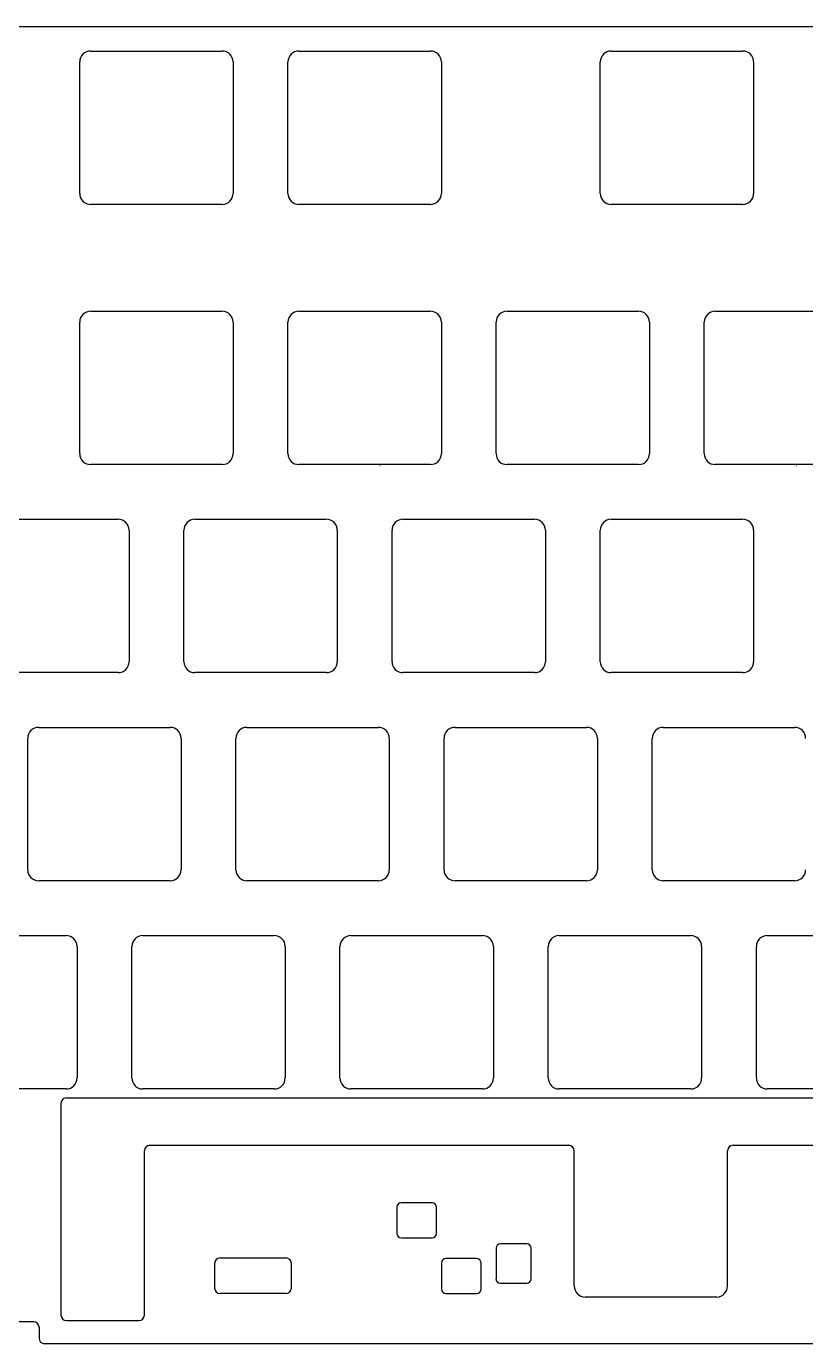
# Model space of a CAD drawing. Header units: millimetres. Extents: x -47 to 330, y -109 to 160.
# Drawn here: x 57.2 to 128.3, y 39.5 to 159.7 of the extents above; entities that cross this region are included whole.
import ezdxf

# ---------------------------------------------------------------- set-up
doc = ezdxf.new("R2010")
doc.units = ezdxf.units.MM
doc.header["$MEASUREMENT"] = 0
doc.layers.add('01', color=6, linetype='Continuous', true_color=0xff00ff)

msp = doc.modelspace()

# ---------------------------------------------------------------- linework, layer by layer
at = {"layer": '01'}
for p, q in [((-13.19, 159.74), (327.06, 159.74)), ((62.08, 144.49), (62.08, 156.49)), ((62.08, 144.49), (62.08, 156.49)), ((62.08, 144.49), (62.08, 156.49)), ((62.08, 144.49), (62.08, 156.49)), ((63.08, 157.49), (75.08, 157.49)), ((63.08, 157.49), (75.08, 157.49)), ((63.08, 157.49), (75.08, 157.49)), ((63.08, 157.49), (75.08, 157.49)), ((76.08, 156.49), (76.08, 144.49)), ((76.08, 156.49), (76.08, 144.49)), ((76.08, 156.49), (76.08, 144.49)), ((76.08, 156.49), (76.08, 144.49)), ((81.08, 144.49), (81.08, 156.49)), ((81.08, 144.49), (81.08, 156.49)), ((81.08, 144.49), (81.08, 156.49)), ((81.08, 144.49), (81.08, 156.49)), ((82.08, 157.49), (94.08, 157.49)), ((82.08, 157.49), (94.08, 157.49)), ((82.08, 157.49), (94.08, 157.49)), ((82.08, 157.49), (94.08, 157.49)), ((95.08, 156.49), (95.08, 144.49)), ((95.08, 156.49), (95.08, 144.49)), ((95.08, 156.49), (95.08, 144.49)), ((95.08, 156.49), (95.08, 144.49)), ((109.58, 144.49), (109.58, 156.49)), ((109.58, 144.49), (109.58, 156.49)), ((109.58, 144.49), (109.58, 156.49)), ((109.58, 144.49), (109.58, 156.49)), ((110.58, 157.49), (122.58, 157.49)), ((110.58, 157.49), (122.58, 157.49)), ((110.58, 157.49), (122.58, 157.49)), ((110.58, 157.49), (122.58, 157.49)), ((123.58, 156.49), (123.58, 144.49)), ((123.58, 156.49), (123.58, 144.49)), ((123.58, 156.49), (123.58, 144.49)), ((123.58, 156.49), (123.58, 144.49)), ((75.08, 143.49), (63.08, 143.49)), ((75.08, 143.49), (63.08, 143.49)), ((75.08, 143.49), (63.08, 143.49)), ((75.08, 143.49), (63.08, 143.49)), ((94.08, 143.49), (82.08, 143.49)), ((94.08, 143.49), (82.08, 143.49)), ((94.08, 143.49), (82.08, 143.49)), ((94.08, 143.49), (82.08, 143.49)), ((122.58, 143.49), (110.58, 143.49)), ((122.58, 143.49), (110.58, 143.49)), ((122.58, 143.49), (110.58, 143.49)), ((122.58, 143.49), (110.58, 143.49)), ((63.08, 133.74), (75.08, 133.74)), ((63.08, 133.74), (75.08, 133.74)), ((63.08, 133.74), (75.08, 133.74)), ((63.08, 133.74), (75.08, 133.74)), ((82.08, 133.74), (94.08, 133.74)), ((82.08, 133.74), (94.08, 133.74)), ((82.08, 133.74), (94.08, 133.74)), ((82.08, 133.74), (94.08, 133.74)), ((101.08, 133.74), (113.08, 133.74)), ((101.08, 133.74), (113.08, 133.74)), ((101.08, 133.74), (113.08, 133.74)), ((101.08, 133.74), (113.08, 133.74)), ((120.08, 133.74), (132.08, 133.74)), ((120.08, 133.74), (132.08, 133.74)), ((120.08, 133.74), (132.08, 133.74)), ((120.08, 133.74), (132.08, 133.74)), ((62.08, 120.74), (62.08, 132.74)), ((62.08, 120.74), (62.08, 132.74)), ((62.08, 120.74), (62.08, 132.74)), ((62.08, 120.74), (62.08, 132.74)), ((76.08, 132.74), (76.08, 120.74)), ((76.08, 132.74), (76.08, 120.74)), ((76.08, 132.74), (76.08, 120.74)), ((76.08, 132.74), (76.08, 120.74)), ((81.08, 120.74), (81.08, 132.74)), ((81.08, 120.74), (81.08, 132.74)), ((81.08, 120.74), (81.08, 132.74)), ((81.08, 120.74), (81.08, 132.74)), ((95.08, 132.74), (95.08, 120.74)), ((95.08, 132.74), (95.08, 120.74)), ((95.08, 132.74), (95.08, 120.74)), ((95.08, 132.74), (95.08, 120.74)), ((100.08, 120.74), (100.08, 132.74)), ((100.08, 120.74), (100.08, 132.74)), ((100.08, 120.74), (100.08, 132.74)), ((100.08, 120.74), (100.08, 132.74)), ((114.08, 132.74), (114.08, 120.74)), ((114.08, 132.74), (114.08, 120.74)), ((114.08, 132.74), (114.08, 120.74)), ((114.08, 132.74), (114.08, 120.74)), ((119.08, 120.74), (119.08, 132.74)), ((119.08, 120.74), (119.08, 132.74)), ((119.08, 120.74), (119.08, 132.74)), ((119.08, 120.74), (119.08, 132.74)), ((75.08, 119.74), (63.08, 119.74)), ((75.08, 119.74), (63.08, 119.74)), ((75.08, 119.74), (63.08, 119.74)), ((75.08, 119.74), (63.08, 119.74)), ((94.08, 119.74), (82.08, 119.74)), ((94.08, 119.74), (82.08, 119.74)), ((94.08, 119.74), (82.08, 119.74)), ((94.08, 119.74), (82.08, 119.74)), ((113.08, 119.74), (101.08, 119.74)), ((113.08, 119.74), (101.08, 119.74)), ((113.08, 119.74), (101.08, 119.74)), ((113.08, 119.74), (101.08, 119.74)), ((132.08, 119.74), (120.08, 119.74)), ((132.08, 119.74), (120.08, 119.74)), ((132.08, 119.74), (120.08, 119.74)), ((132.08, 119.74), (120.08, 119.74)), ((53.58, 114.74), (65.58, 114.74)), ((53.58, 114.74), (65.58, 114.74)), ((53.58, 114.74), (65.58, 114.74)), ((53.58, 114.74), (65.58, 114.74)), ((72.58, 114.74), (84.58, 114.74)), ((72.58, 114.74), (84.58, 114.74)), ((72.58, 114.74), (84.58, 114.74)), ((72.58, 114.74), (84.58, 114.74)), ((91.58, 114.74), (103.58, 114.74)), ((91.58, 114.74), (103.58, 114.74)), ((91.58, 114.74), (103.58, 114.74)), ((91.58, 114.74), (103.58, 114.74)), ((110.58, 114.74), (122.58, 114.74)), ((110.58, 114.74), (122.58, 114.74)), ((110.58, 114.74), (122.58, 114.74)), ((110.58, 114.74), (122.58, 114.74)), ((66.58, 113.74), (66.58, 101.74)), ((66.58, 113.74), (66.58, 101.74)), ((66.58, 113.74), (66.58, 101.74)), ((66.58, 113.74), (66.58, 101.74)), ((71.58, 101.74), (71.58, 113.74)), ((71.58, 101.74), (71.58, 113.74)), ((71.58, 101.74), (71.58, 113.74)), ((71.58, 101.74), (71.58, 113.74)), ((85.58, 113.74), (85.58, 101.74)), ((85.58, 113.74), (85.58, 101.74)), ((85.58, 113.74), (85.58, 101.74)), ((85.58, 113.74), (85.58, 101.74)), ((90.58, 101.74), (90.58, 113.74)), ((90.58, 101.74), (90.58, 113.74)), ((90.58, 101.74), (90.58, 113.74)), ((90.58, 101.74), (90.58, 113.74)), ((104.58, 113.74), (104.58, 101.74)), ((104.58, 113.74), (104.58, 101.74)), ((104.58, 113.74), (104.58, 101.74)), ((104.58, 113.74), (104.58, 101.74)), ((109.58, 101.74), (109.58, 113.74)), ((109.58, 101.74), (109.58, 113.74)), ((109.58, 101.74), (109.58, 113.74)), ((109.58, 101.74), (109.58, 113.74)), ((123.58, 113.74), (123.58, 101.74)), ((123.58, 113.74), (123.58, 101.74)), ((123.58, 113.74), (123.58, 101.74)), ((123.58, 113.74), (123.58, 101.74)), ((65.58, 100.74), (53.58, 100.74)), ((65.58, 100.74), (53.58, 100.74)), ((65.58, 100.74), (53.58, 100.74)), ((65.58, 100.74), (53.58, 100.74)), ((84.58, 100.74), (72.58, 100.74)), ((84.58, 100.74), (72.58, 100.74)), ((84.58, 100.74), (72.58, 100.74)), ((84.58, 100.74), (72.58, 100.74)), ((103.58, 100.74), (91.58, 100.74)), ((103.58, 100.74), (91.58, 100.74)), ((103.58, 100.74), (91.58, 100.74)), ((103.58, 100.74), (91.58, 100.74)), ((122.58, 100.74), (110.58, 100.74)), ((122.58, 100.74), (110.58, 100.74)), ((122.58, 100.74), (110.58, 100.74)), ((122.58, 100.74), (110.58, 100.74)), ((58.33, 95.74), (70.33, 95.74)), ((58.33, 95.74), (70.33, 95.74)), ((58.33, 95.74), (70.33, 95.74)), ((58.33, 95.74), (70.33, 95.74)), ((77.33, 95.74), (89.33, 95.74)), ((77.33, 95.74), (89.33, 95.74)), ((77.33, 95.74), (89.33, 95.74)), ((77.33, 95.74), (89.33, 95.74)), ((96.33, 95.74), (108.33, 95.74)), ((96.33, 95.74), (108.33, 95.74)), ((96.33, 95.74), (108.33, 95.74)), ((96.33, 95.74), (108.33, 95.74)), ((115.33, 95.74), (115.33, 95.74)), ((115.33, 95.74), (127.33, 95.74)), ((115.33, 95.74), (115.33, 95.74)), ((115.33, 95.74), (127.33, 95.74)), ((115.33, 95.74), (115.33, 95.74)), ((115.33, 95.74), (127.33, 95.74)), ((115.33, 95.74), (115.33, 95.74)), ((115.33, 95.74), (127.33, 95.74)), ((57.33, 82.74), (57.33, 94.74)), ((57.33, 82.74), (57.33, 94.74)), ((57.33, 82.74), (57.33, 94.74)), ((57.33, 82.74), (57.33, 94.74)), ((71.33, 94.74), (71.33, 82.74)), ((71.33, 94.74), (71.33, 82.74)), ((71.33, 94.74), (71.33, 82.74)), ((71.33, 94.74), (71.33, 82.74)), ((76.33, 82.74), (76.33, 94.74)), ((76.33, 82.74), (76.33, 94.74)), ((76.33, 82.74), (76.33, 94.74)), ((76.33, 82.74), (76.33, 94.74)), ((90.33, 94.74), (90.33, 82.74)), ((90.33, 94.74), (90.33, 82.74)), ((90.33, 94.74), (90.33, 82.74)), ((90.33, 94.74), (90.33, 82.74)), ((95.33, 82.74), (95.33, 94.74)), ((95.33, 82.74), (95.33, 94.74)), ((95.33, 82.74), (95.33, 94.74)), ((95.33, 82.74), (95.33, 94.74)), ((109.33, 94.74), (109.33, 82.74)), ((109.33, 94.74), (109.33, 82.74)), ((109.33, 94.74), (109.33, 82.74)), ((109.33, 94.74), (109.33, 82.74)), ((114.33, 82.74), (114.33, 94.74)), ((114.33, 94.74), (114.33, 94.74)), ((114.33, 82.74), (114.33, 94.74)), ((114.33, 94.74), (114.33, 94.74)), ((114.33, 82.74), (114.33, 94.74)), ((114.33, 94.74), (114.33, 94.74)), ((114.33, 82.74), (114.33, 94.74)), ((114.33, 94.74), (114.33, 94.74)), ((114.33, 82.74), (114.33, 82.74)), ((114.33, 82.74), (114.33, 82.74)), ((114.33, 82.74), (114.33, 82.74)), ((114.33, 82.74), (114.33, 82.74)), ((70.33, 81.74), (58.33, 81.74)), ((70.33, 81.74), (58.33, 81.74)), ((70.33, 81.74), (58.33, 81.74)), ((70.33, 81.74), (58.33, 81.74)), ((89.33, 81.74), (77.33, 81.74)), ((89.33, 81.74), (77.33, 81.74)), ((89.33, 81.74), (77.33, 81.74)), ((89.33, 81.74), (77.33, 81.74)), ((108.33, 81.74), (96.33, 81.74)), ((108.33, 81.74), (96.33, 81.74)), ((108.33, 81.74), (96.33, 81.74)), ((108.33, 81.74), (96.33, 81.74)), ((127.33, 81.74), (115.33, 81.74)), ((115.33, 81.74), (115.33, 81.74)), ((127.33, 81.74), (115.33, 81.74)), ((115.33, 81.74), (115.33, 81.74)), ((127.33, 81.74), (115.33, 81.74)), ((115.33, 81.74), (115.33, 81.74)), ((127.33, 81.74), (115.33, 81.74)), ((115.33, 81.74), (115.33, 81.74)), ((48.83, 76.74), (60.83, 76.74)), ((48.83, 76.74), (60.83, 76.74)), ((48.83, 76.74), (60.83, 76.74)), ((48.83, 76.74), (60.83, 76.74)), ((67.83, 76.74), (79.83, 76.74)), ((67.83, 76.74), (79.83, 76.74)), ((67.83, 76.74), (79.83, 76.74)), ((67.83, 76.74), (79.83, 76.74)), ((86.83, 76.74), (98.83, 76.74)), ((86.83, 76.74), (98.83, 76.74)), ((86.83, 76.74), (98.83, 76.74)), ((86.83, 76.74), (98.83, 76.74)), ((105.83, 76.74), (117.83, 76.74)), ((105.83, 76.74), (117.83, 76.74)), ((105.83, 76.74), (117.83, 76.74)), ((105.83, 76.74), (117.83, 76.74)), ((117.83, 76.74), (117.83, 76.74)), ((117.83, 76.74), (117.83, 76.74)), ((117.83, 76.74), (117.83, 76.74)), ((117.83, 76.74), (117.83, 76.74)), ((124.83, 76.74), (124.83, 76.74)), ((124.83, 76.74), (136.83, 76.74)), ((124.83, 76.74), (124.83, 76.74)), ((124.83, 76.74), (136.83, 76.74)), ((124.83, 76.74), (124.83, 76.74)), ((124.83, 76.74), (136.83, 76.74)), ((124.83, 76.74), (124.83, 76.74)), ((124.83, 76.74), (136.83, 76.74)), ((61.83, 75.74), (61.83, 63.74)), ((61.83, 75.74), (61.83, 63.74)), ((61.83, 75.74), (61.83, 63.74)), ((61.83, 75.74), (61.83, 63.74)), ((66.83, 63.74), (66.83, 75.74)), ((66.83, 63.74), (66.83, 75.74)), ((66.83, 63.74), (66.83, 75.74)), ((66.83, 63.74), (66.83, 75.74)), ((80.83, 75.74), (80.83, 63.74)), ((80.83, 75.74), (80.83, 63.74)), ((80.83, 75.74), (80.83, 63.74)), ((80.83, 75.74), (80.83, 63.74)), ((85.83, 63.74), (85.83, 75.74)), ((85.83, 63.74), (85.83, 75.74)), ((85.83, 63.74), (85.83, 75.74)), ((85.83, 63.74), (85.83, 75.74)), ((99.83, 75.74), (99.83, 63.74)), ((99.83, 75.74), (99.83, 63.74)), ((99.83, 75.74), (99.83, 63.74)), ((99.83, 75.74), (99.83, 63.74)), ((104.83, 63.74), (104.83, 75.74)), ((104.83, 63.74), (104.83, 75.74)), ((104.83, 63.74), (104.83, 75.74)), ((104.83, 63.74), (104.83, 75.74)), ((118.83, 75.74), (118.83, 63.74)), ((118.83, 75.74), (118.83, 63.74)), ((118.83, 75.74), (118.83, 63.74)), ((118.83, 75.74), (118.83, 63.74)), ((123.83, 63.74), (123.83, 75.74)), ((123.83, 75.74), (123.83, 75.74)), ((123.83, 63.74), (123.83, 75.74)), ((123.83, 75.74), (123.83, 75.74)), ((123.83, 63.74), (123.83, 75.74)), ((123.83, 75.74), (123.83, 75.74)), ((123.83, 63.74), (123.83, 75.74)), ((123.83, 75.74), (123.83, 75.74)), ((60.83, 62.74), (48.83, 62.74)), ((60.83, 62.74), (48.83, 62.74)), ((60.83, 62.74), (48.83, 62.74)), ((60.83, 62.74), (48.83, 62.74)), ((79.83, 62.74), (67.83, 62.74)), ((79.83, 62.74), (67.83, 62.74)), ((79.83, 62.74), (67.83, 62.74)), ((79.83, 62.74), (67.83, 62.74)), ((98.83, 62.74), (86.83, 62.74)), ((98.83, 62.74), (86.83, 62.74)), ((98.83, 62.74), (86.83, 62.74)), ((98.83, 62.74), (86.83, 62.74)), ((117.83, 62.74), (105.83, 62.74)), ((117.83, 62.74), (105.83, 62.74)), ((117.83, 62.74), (105.83, 62.74)), ((117.83, 62.74), (117.83, 62.74)), ((117.83, 62.74), (117.83, 62.74)), ((117.83, 62.74), (117.83, 62.74)), ((117.83, 62.74), (117.83, 62.74)), ((118.83, 63.74), (118.83, 63.74)), ((118.83, 63.74), (118.83, 63.74)), ((118.83, 63.74), (118.83, 63.74)), ((118.83, 63.74), (118.83, 63.74)), ((123.83, 63.74), (123.83, 63.74)), ((123.83, 63.74), (123.83, 63.74)), ((123.83, 63.74), (123.83, 63.74)), ((123.83, 63.74), (123.83, 63.74)), ((136.83, 62.74), (124.83, 62.74)), ((124.83, 62.74), (124.83, 62.74)), ((136.83, 62.74), (124.83, 62.74)), ((124.83, 62.74), (124.83, 62.74)), ((136.83, 62.74), (124.83, 62.74)), ((124.83, 62.74), (124.83, 62.74)), ((136.83, 62.74), (124.83, 62.74)), ((124.83, 62.74), (124.83, 62.74)), ((60.36, 61.41), (60.36, 42.09)), ((60.36, 61.41), (60.36, 42.09)), ((60.86, 61.91), (167.55, 61.91)), ((60.86, 61.91), (167.55, 61.91)), ((120.2, 57.74), (120.2, 57.74)), ((120.2, 57.74), (120.2, 57.74)), ((67.98, 42.09), (67.98, 57.09)), ((67.98, 42.09), (67.98, 57.09)), ((68.48, 57.59), (106.71, 57.59)), ((107.21, 44.74), (107.21, 57.09)), ((121.21, 44.74), (121.21, 57.09)), ((121.71, 57.59), (159.93, 57.59)), ((91.03, 51.94), (91.03, 49.54)), ((91.03, 51.94), (91.03, 49.54)), ((94.23, 52.34), (91.43, 52.34)), ((94.23, 52.34), (91.43, 52.34)), ((94.23, 52.34), (91.93, 52.34)), ((94.63, 49.54), (94.63, 51.94)), ((94.63, 49.54), (94.63, 51.94)), ((94.63, 49.54), (94.63, 51.94)), ((91.43, 49.14), (94.23, 49.14)), ((91.43, 49.14), (94.23, 49.14)), ((91.93, 49.14), (94.23, 49.14)), ((100.07, 48.2), (100.07, 45.4)), ((100.07, 48.2), (100.07, 45.4)), ((100.07, 48.2), (100.07, 45.4)), ((102.44, 48.6), (100.47, 48.6)), ((102.87, 48.6), (100.47, 48.6)), ((102.87, 48.6), (100.47, 48.6)), ((103.27, 45.4), (103.27, 48.2)), ((103.27, 45.4), (103.27, 48.2)), ((74.89, 47.31), (80.89, 47.31)), ((98.3, 47.26), (95.5, 47.26)), ((98.3, 47.26), (95.5, 47.26)), ((74.39, 46.81), (74.39, 44.56)), ((81.39, 44.56), (81.39, 46.81)), ((95.1, 46.86), (95.1, 44.46)), ((95.1, 46.86), (95.1, 44.46)), ((98.7, 44.46), (98.7, 46.86)), ((98.7, 44.46), (98.7, 46.86)), ((100.47, 45), (102.44, 45)), ((100.47, 45), (102.87, 45)), ((100.47, 45), (102.87, 45)), ((80.89, 44.06), (74.89, 44.06)), ((95.5, 44.06), (98.3, 44.06)), ((95.5, 44.06), (98.3, 44.06)), ((120.21, 43.74), (108.21, 43.74)), ((120.21, 43.74), (108.21, 43.74)), ((57.86, 41.48), (-13.19, 41.48)), ((58.36, 40.98), (58.36, 39.98)), ((60.86, 41.59), (67.48, 41.59)), ((60.86, 41.59), (67.48, 41.59)), ((169.55, 39.48), (58.86, 39.48))]:
    msp.add_line(p, q, dxfattribs=at)
for centre, radius, start, end in [((63.08, 156.49), 1, 90.0209, 179.9791), ((63.08, 156.49), 1, 90.0209, 179.9791), ((63.08, 156.49), 1, 90.0209, 179.9791), ((63.08, 156.49), 1, 90.0209, 179.9791), ((75.08, 156.49), 1, 0.0209, 89.9791), ((75.08, 156.49), 1, 0.0209, 89.9791), ((75.08, 156.49), 1, 0.0209, 89.9791), ((75.08, 156.49), 1, 0.0209, 89.9791), ((82.08, 156.49), 1, 90.0209, 179.9791), ((82.08, 156.49), 1, 90.0209, 179.9791), ((82.08, 156.49), 1, 90.0209, 179.9791), ((82.08, 156.49), 1, 90.0209, 179.9791), ((94.08, 156.49), 1, 0.0209, 89.9791), ((94.08, 156.49), 1, 0.0209, 89.9791), ((94.08, 156.49), 1, 0.0209, 89.9791), ((94.08, 156.49), 1, 0.0209, 89.9791), ((110.58, 156.49), 1, 90.0209, 179.9791), ((110.58, 156.49), 1, 90.0209, 179.9791), ((110.58, 156.49), 1, 90.0209, 179.9791), ((110.58, 156.49), 1, 90.0209, 179.9791), ((122.58, 156.49), 1, 0.0209, 89.9791), ((122.58, 156.49), 1, 0.0209, 89.9791), ((122.58, 156.49), 1, 0.0209, 89.9791), ((122.58, 156.49), 1, 0.0209, 89.9791), ((63.08, 144.49), 1, 180.0209, 269.9791), ((63.08, 144.49), 1, 180.0209, 269.9791), ((63.08, 144.49), 1, 180.0209, 269.9791), ((63.08, 144.49), 1, 180.0209, 269.9791), ((75.08, 144.49), 1, 270.0209, 359.9791), ((75.08, 144.49), 1, 270.0209, 359.9791), ((75.08, 144.49), 1, 270.0209, 359.9791), ((75.08, 144.49), 1, 270.0209, 359.9791), ((82.08, 144.49), 1, 180.0209, 269.9791), ((82.08, 144.49), 1, 180.0209, 269.9791), ((82.08, 144.49), 1, 180.0209, 269.9791), ((82.08, 144.49), 1, 180.0209, 269.9791), ((94.08, 144.49), 1, 270.0209, 359.9791), ((94.08, 144.49), 1, 270.0209, 359.9791), ((94.08, 144.49), 1, 270.0209, 359.9791), ((94.08, 144.49), 1, 270.0209, 359.9791), ((110.58, 144.49), 1, 180.0209, 269.9791), ((110.58, 144.49), 1, 180.0209, 269.9791), ((110.58, 144.49), 1, 180.0209, 269.9791), ((110.58, 144.49), 1, 180.0209, 269.9791), ((122.58, 144.49), 1, 270.0209, 359.9791), ((122.58, 144.49), 1, 270.0209, 359.9791), ((122.58, 144.49), 1, 270.0209, 359.9791), ((122.58, 144.49), 1, 270.0209, 359.9791), ((63.08, 132.74), 1, 90.0209, 179.9791), ((63.08, 132.74), 1, 90.0209, 179.9791), ((63.08, 132.74), 1, 90.0209, 179.9791), ((63.08, 132.74), 1, 90.0209, 179.9791), ((75.08, 132.74), 1, 0.0209, 89.9791), ((75.08, 132.74), 1, 0.0209, 89.9791), ((75.08, 132.74), 1, 0.0209, 89.9791), ((75.08, 132.74), 1, 0.0209, 89.9791), ((82.08, 132.74), 1, 90.0209, 179.9791), ((82.08, 132.74), 1, 90.0209, 179.9791), ((82.08, 132.74), 1, 90.0209, 179.9791), ((82.08, 132.74), 1, 90.0209, 179.9791), ((94.08, 132.74), 1, 0.0209, 89.9791), ((94.08, 132.74), 1, 0.0209, 89.9791), ((94.08, 132.74), 1, 0.0209, 89.9791), ((94.08, 132.74), 1, 0.0209, 89.9791), ((101.08, 132.74), 1, 90.0209, 179.9791), ((101.08, 132.74), 1, 90.0209, 179.9791), ((101.08, 132.74), 1, 90.0209, 179.9791), ((101.08, 132.74), 1, 90.0209, 179.9791), ((113.08, 132.74), 1, 0.0209, 89.9791), ((113.08, 132.74), 1, 0.0209, 89.9791), ((113.08, 132.74), 1, 0.0209, 89.9791), ((113.08, 132.74), 1, 0.0209, 89.9791), ((120.08, 132.74), 1, 90.0209, 179.9791), ((120.08, 132.74), 1, 90.0209, 179.9791), ((120.08, 132.74), 1, 90.0209, 179.9791), ((120.08, 132.74), 1, 90.0209, 179.9791), ((63.08, 120.74), 1, 180.0209, 269.9791), ((63.08, 120.74), 1, 180.0209, 269.9791), ((63.08, 120.74), 1, 180.0209, 269.9791), ((63.08, 120.74), 1, 180.0209, 269.9791), ((75.08, 120.74), 1, 270.0209, 359.9791), ((75.08, 120.74), 1, 270.0209, 359.9791), ((75.08, 120.74), 1, 270.0209, 359.9791), ((75.08, 120.74), 1, 270.0209, 359.9791), ((82.08, 120.74), 1, 180.0209, 269.9791), ((82.08, 120.74), 1, 180.0209, 269.9791), ((82.08, 120.74), 1, 180.0209, 269.9791), ((82.08, 120.74), 1, 180.0209, 269.9791), ((94.08, 120.74), 1, 270.0209, 359.9791), ((94.08, 120.74), 1, 270.0209, 359.9791), ((94.08, 120.74), 1, 270.0209, 359.9791), ((94.08, 120.74), 1, 270.0209, 359.9791), ((101.08, 120.74), 1, 180.0209, 269.9791), ((101.08, 120.74), 1, 180.0209, 269.9791), ((101.08, 120.74), 1, 180.0209, 269.9791), ((101.08, 120.74), 1, 180.0209, 269.9791), ((113.08, 120.74), 1, 270.0209, 359.9791), ((113.08, 120.74), 1, 270.0209, 359.9791), ((113.08, 120.74), 1, 270.0209, 359.9791), ((113.08, 120.74), 1, 270.0209, 359.9791), ((120.08, 120.74), 1, 180.0209, 269.9791), ((120.08, 120.74), 1, 180.0209, 269.9791), ((120.08, 120.74), 1, 180.0209, 269.9791), ((120.08, 120.74), 1, 180.0209, 269.9791), ((70.49, 120.05), 0.395, 268.1613, 269.078), ((70.49, 120.05), 0.395, 268.1613, 269.078), ((89.49, 120.05), 0.395, 268.1613, 269.078), ((89.49, 120.05), 0.395, 268.1613, 269.078), ((108.49, 120.05), 0.395, 268.1613, 269.078), ((108.49, 120.05), 0.395, 268.1613, 269.078), ((127.49, 120.05), 0.395, 268.1613, 269.078), ((127.49, 120.05), 0.395, 268.1613, 269.078), ((65.58, 113.74), 1, 0.0209, 89.9791), ((65.58, 113.74), 1, 0.0209, 89.9791), ((65.58, 113.74), 1, 0.0209, 89.9791), ((65.58, 113.74), 1, 0.0209, 89.9791), ((72.58, 113.74), 1, 90.0209, 179.9791), ((72.58, 113.74), 1, 90.0209, 179.9791), ((72.58, 113.74), 1, 90.0209, 179.9791), ((72.58, 113.74), 1, 90.0209, 179.9791), ((84.58, 113.74), 1, 0.0209, 89.9791), ((84.58, 113.74), 1, 0.0209, 89.9791), ((84.58, 113.74), 1, 0.0209, 89.9791), ((84.58, 113.74), 1, 0.0209, 89.9791), ((91.58, 113.74), 1, 90.0209, 179.9791), ((91.58, 113.74), 1, 90.0209, 179.9791), ((91.58, 113.74), 1, 90.0209, 179.9791), ((91.58, 113.74), 1, 90.0209, 179.9791), ((103.58, 113.74), 1, 0.0209, 89.9791), ((103.58, 113.74), 1, 0.0209, 89.9791), ((103.58, 113.74), 1, 0.0209, 89.9791), ((103.58, 113.74), 1, 0.0209, 89.9791), ((110.58, 113.74), 1, 90.0209, 179.9791), ((110.58, 113.74), 1, 90.0209, 179.9791), ((110.58, 113.74), 1, 90.0209, 179.9791), ((110.58, 113.74), 1, 90.0209, 179.9791), ((122.58, 113.74), 1, 0.0209, 89.9791), ((122.58, 113.74), 1, 0.0209, 89.9791), ((122.58, 113.74), 1, 0.0209, 89.9791), ((122.58, 113.74), 1, 0.0209, 89.9791), ((65.58, 101.74), 1, 270.0209, 359.9791), ((65.58, 101.74), 1, 270.0209, 359.9791), ((65.58, 101.74), 1, 270.0209, 359.9791), ((65.58, 101.74), 1, 270.0209, 359.9791), ((72.58, 101.74), 1, 180.0209, 269.9791), ((72.58, 101.74), 1, 180.0209, 269.9791), ((72.58, 101.74), 1, 180.0209, 269.9791), ((72.58, 101.74), 1, 180.0209, 269.9791), ((84.58, 101.74), 1, 270.0209, 359.9791), ((84.58, 101.74), 1, 270.0209, 359.9791), ((84.58, 101.74), 1, 270.0209, 359.9791), ((84.58, 101.74), 1, 270.0209, 359.9791), ((91.58, 101.74), 1, 180.0209, 269.9791), ((91.58, 101.74), 1, 180.0209, 269.9791), ((91.58, 101.74), 1, 180.0209, 269.9791), ((91.58, 101.74), 1, 180.0209, 269.9791), ((103.58, 101.74), 1, 270.0209, 359.9791), ((103.58, 101.74), 1, 270.0209, 359.9791), ((103.58, 101.74), 1, 270.0209, 359.9791), ((103.58, 101.74), 1, 270.0209, 359.9791), ((110.58, 101.74), 1, 180.0209, 269.9791), ((110.58, 101.74), 1, 180.0209, 269.9791), ((110.58, 101.74), 1, 180.0209, 269.9791), ((110.58, 101.74), 1, 180.0209, 269.9791), ((122.58, 101.74), 1, 270.0209, 359.9791), ((122.58, 101.74), 1, 270.0209, 359.9791), ((122.58, 101.74), 1, 270.0209, 359.9791), ((122.58, 101.74), 1, 270.0209, 359.9791), ((58.33, 94.74), 1, 90.0209, 179.9791), ((58.33, 94.74), 1, 90.0209, 179.9791), ((58.33, 94.74), 1, 90.0209, 179.9791), ((58.33, 94.74), 1, 90.0209, 179.9791), ((70.33, 94.74), 1, 0.0209, 89.9791), ((70.33, 94.74), 1, 0.0209, 89.9791), ((70.33, 94.74), 1, 0.0209, 89.9791), ((70.33, 94.74), 1, 0.0209, 89.9791), ((77.33, 94.74), 1, 90.0209, 179.9791), ((77.33, 94.74), 1, 90.0209, 179.9791), ((77.33, 94.74), 1, 90.0209, 179.9791), ((77.33, 94.74), 1, 90.0209, 179.9791), ((89.33, 94.74), 1, 0.0209, 89.9791), ((89.33, 94.74), 1, 0.0209, 89.9791), ((89.33, 94.74), 1, 0.0209, 89.9791), ((89.33, 94.74), 1, 0.0209, 89.9791), ((96.33, 94.74), 1, 90.0209, 179.9791), ((96.33, 94.74), 1, 90.0209, 179.9791), ((96.33, 94.74), 1, 90.0209, 179.9791), ((96.33, 94.74), 1, 90.0209, 179.9791), ((108.33, 94.74), 1, 0.0209, 89.9791), ((108.33, 94.74), 1, 0.0209, 89.9791), ((108.33, 94.74), 1, 0.0209, 89.9791), ((108.33, 94.74), 1, 0.0209, 89.9791), ((115.33, 94.74), 1, 90.0209, 179.9791), ((115.33, 94.74), 1, 90.0209, 179.9791), ((115.33, 94.74), 1, 90.0209, 179.9791), ((115.33, 94.74), 1, 90.0209, 179.9791), ((127.33, 94.74), 1, 0.0209, 89.9791), ((127.33, 94.74), 1, 0.0209, 89.9791), ((127.33, 94.74), 1, 0.0209, 89.9791), ((127.33, 94.74), 1, 0.0209, 89.9791), ((58.33, 82.74), 1, 180.0209, 269.9791), ((58.33, 82.74), 1, 180.0209, 269.9791), ((58.33, 82.74), 1, 180.0209, 269.9791), ((58.33, 82.74), 1, 180.0209, 269.9791), ((70.33, 82.74), 1, 270.0209, 359.9791), ((70.33, 82.74), 1, 270.0209, 359.9791), ((70.33, 82.74), 1, 270.0209, 359.9791), ((70.33, 82.74), 1, 270.0209, 359.9791), ((77.33, 82.74), 1, 180.0209, 269.9791), ((77.33, 82.74), 1, 180.0209, 269.9791), ((77.33, 82.74), 1, 180.0209, 269.9791), ((77.33, 82.74), 1, 180.0209, 269.9791), ((89.33, 82.74), 1, 270.0209, 359.9791), ((89.33, 82.74), 1, 270.0209, 359.9791), ((89.33, 82.74), 1, 270.0209, 359.9791), ((89.33, 82.74), 1, 270.0209, 359.9791), ((96.33, 82.74), 1, 180.0209, 269.9791), ((96.33, 82.74), 1, 180.0209, 269.9791), ((96.33, 82.74), 1, 180.0209, 269.9791), ((96.33, 82.74), 1, 180.0209, 269.9791), ((108.33, 82.74), 1, 270.0209, 359.9791), ((108.33, 82.74), 1, 270.0209, 359.9791), ((108.33, 82.74), 1, 270.0209, 359.9791), ((108.33, 82.74), 1, 270.0209, 359.9791), ((115.33, 82.74), 1, 180.0209, 269.9791), ((115.33, 82.74), 1, 180.0209, 269.9791), ((115.33, 82.74), 1, 180.0209, 269.9791), ((115.33, 82.74), 1, 180.0209, 269.9791), ((127.33, 82.74), 1, 270.0209, 359.9791), ((127.33, 82.74), 1, 270.0209, 359.9791), ((127.33, 82.74), 1, 270.0209, 359.9791), ((127.33, 82.74), 1, 270.0209, 359.9791), ((60.83, 75.74), 1, 0.0209, 89.9791), ((60.83, 75.74), 1, 0.0209, 89.9791), ((60.83, 75.74), 1, 0.0209, 89.9791), ((60.83, 75.74), 1, 0.0209, 89.9791), ((67.83, 75.74), 1, 90.0209, 179.9791), ((67.83, 75.74), 1, 90.0209, 179.9791), ((67.83, 75.74), 1, 90.0209, 179.9791), ((67.83, 75.74), 1, 90.0209, 179.9791), ((79.83, 75.74), 1, 0.0209, 89.9791), ((79.83, 75.74), 1, 0.0209, 89.9791), ((79.83, 75.74), 1, 0.0209, 89.9791), ((79.83, 75.74), 1, 0.0209, 89.9791), ((86.83, 75.74), 1, 90.0209, 179.9791), ((86.83, 75.74), 1, 90.0209, 179.9791), ((86.83, 75.74), 1, 90.0209, 179.9791), ((86.83, 75.74), 1, 90.0209, 179.9791), ((98.83, 75.74), 1, 0.0209, 89.9791), ((98.83, 75.74), 1, 0.0209, 89.9791), ((98.83, 75.74), 1, 0.0209, 89.9791), ((98.83, 75.74), 1, 0.0209, 89.9791), ((105.83, 75.74), 1, 90.0209, 179.9791), ((105.83, 75.74), 1, 90.0209, 179.9791), ((105.83, 75.74), 1, 90.0209, 179.9791), ((105.83, 75.74), 1, 90.0209, 179.9791), ((117.83, 75.74), 1, 0.0209, 89.9791), ((117.83, 75.74), 1, 0.0209, 89.9791), ((117.83, 75.74), 1, 0.0209, 89.9791), ((117.83, 75.74), 1, 0.0209, 89.9791), ((124.83, 75.74), 1, 90.0209, 179.9791), ((124.83, 75.74), 1, 90.0209, 179.9791), ((124.83, 75.74), 1, 90.0209, 179.9791), ((124.83, 75.74), 1, 90.0209, 179.9791), ((60.83, 63.74), 1, 270.0209, 359.9791), ((60.83, 63.74), 1, 270.0209, 359.9791), ((60.83, 63.74), 1, 270.0209, 359.9791), ((60.83, 63.74), 1, 270.0209, 359.9791), ((67.83, 63.74), 1, 180.0209, 269.9791), ((67.83, 63.74), 1, 180.0209, 269.9791), ((67.83, 63.74), 1, 180.0209, 269.9791), ((67.83, 63.74), 1, 180.0209, 269.9791), ((79.83, 63.74), 1, 270.0209, 359.9791), ((79.83, 63.74), 1, 270.0209, 359.9791), ((79.83, 63.74), 1, 270.0209, 359.9791), ((79.83, 63.74), 1, 270.0209, 359.9791), ((86.83, 63.74), 1, 180.0209, 269.9791), ((86.83, 63.74), 1, 180.0209, 269.9791), ((86.83, 63.74), 1, 180.0209, 269.9791), ((86.83, 63.74), 1, 180.0209, 269.9791), ((98.83, 63.74), 1, 270.0209, 359.9791), ((98.83, 63.74), 1, 270.0209, 359.9791), ((98.83, 63.74), 1, 270.0209, 359.9791), ((98.83, 63.74), 1, 270.0209, 359.9791), ((105.83, 63.74), 1, 180.0209, 269.9791), ((105.83, 63.74), 1, 180.0209, 269.9791), ((105.83, 63.74), 1, 180.0209, 269.9791), ((105.83, 63.74), 1, 180.0209, 269.9791), ((117.83, 63.74), 1, 270.0209, 359.9791), ((117.83, 63.74), 1, 270.0209, 359.9791), ((117.83, 63.74), 1, 270.0209, 359.9791), ((117.83, 63.74), 1, 270.0209, 359.9791), ((124.83, 63.74), 1, 180.0209, 269.9791), ((124.83, 63.74), 1, 180.0209, 269.9791), ((124.83, 63.74), 1, 180.0209, 269.9791), ((124.83, 63.74), 1, 180.0209, 269.9791), ((60.86, 61.41), 0.5, 90.0209, 179.9791), ((60.86, 61.41), 0.5, 90.0209, 179.9791), ((91.43, 61.41), 0.5, 88.0163, 89.9791), ((91.43, 61.41), 0.5, 88.0163, 89.9791), ((68.48, 57.09), 0.5, 90.0209, 179.9791), ((68.48, 57.09), 0.5, 90.0209, 179.9791), ((106.71, 57.09), 0.5, 0, 90), ((121.71, 57.09), 0.5, 90, 180), ((91.43, 51.94), 0.4, 90.8657, 180.0402), ((91.43, 51.94), 0.4, 90.8657, 180.0402), ((91.42, 51.94), 0.395, 88.1613, 89.078), ((91.42, 51.94), 0.395, 88.1613, 89.078), ((94.23, 51.94), 0.4, 0.0191, 89.9773), ((94.23, 51.94), 0.4, 0.0191, 89.9773), ((94.23, 51.94), 0.4, 0.0191, 89.9773), ((91.43, 49.54), 0.4, 180.0227, 269.9809), ((91.43, 49.54), 0.4, 180.0227, 269.9809), ((94.23, 49.54), 0.4, 270.0227, 359.9809), ((94.23, 49.54), 0.4, 270.0227, 359.9809), ((94.23, 49.54), 0.4, 270.0227, 359.9809), ((100.47, 48.2), 0.4, 90.0191, 179.9773), ((100.47, 48.2), 0.4, 90.0191, 179.9773), ((100.47, 48.2), 0.4, 90.0191, 179.9773), ((102.87, 48.2), 0.4, 0.0227, 89.9809), ((102.87, 48.2), 0.4, 0.0227, 89.9809), ((74.89, 46.81), 0.5, 90, 180), ((80.89, 46.81), 0.5, 0, 90), ((95.5, 46.86), 0.4, 90.0227, 179.9809), ((95.5, 46.86), 0.4, 90.0227, 179.9809), ((98.3, 46.86), 0.4, 0.0227, 89.9809), ((98.3, 46.86), 0.4, 0.0227, 89.9809), ((74.89, 44.56), 0.5, 180, 270), ((80.89, 44.56), 0.5, 270, 0), ((100.46, 45.39), 0.395, 178.1613, 179.078), ((100.46, 45.39), 0.395, 178.1613, 179.078), ((100.46, 45.39), 0.395, 178.1613, 179.078), ((100.46, 45.39), 0.395, 178.1613, 179.078), ((100.46, 45.4), 0.4, 180.8657, 270.0402), ((100.46, 45.4), 0.4, 180.8657, 270.0402), ((100.46, 45.4), 0.4, 180.8657, 270.0402), ((102.87, 45.4), 0.4, 270.0227, 359.9809), ((102.87, 45.4), 0.4, 270.0227, 359.9809), ((108.21, 44.74), 1, 180.0209, 269.9791), ((108.21, 44.74), 1, 180.0209, 269.9791), ((120.2, 44.74), 1, 270.0209, 359.9791), ((120.2, 44.74), 1, 270.0209, 359.9791), ((95.5, 44.46), 0.4, 180.0191, 269.9773), ((95.5, 44.46), 0.4, 180.0191, 269.9773), ((98.3, 44.46), 0.4, 270.8657, 0.0402), ((98.3, 44.46), 0.4, 270.8657, 0.0402), ((98.31, 44.45), 0.395, 268.1613, 269.078), ((98.31, 44.45), 0.395, 268.1613, 269.078), ((60.86, 42.09), 0.5, 180.0209, 269.9791), ((60.86, 42.09), 0.5, 180.0209, 269.9791), ((67.48, 42.09), 0.5, 270.0209, 359.9791), ((67.48, 42.09), 0.5, 270.0209, 359.9791), ((57.86, 40.98), 0.5, 0, 90), ((58.86, 39.98), 0.5, 180, 270)]:
    msp.add_arc(centre, radius, start, end, dxfattribs=at)

doc.saveas('drawing.dxf')
